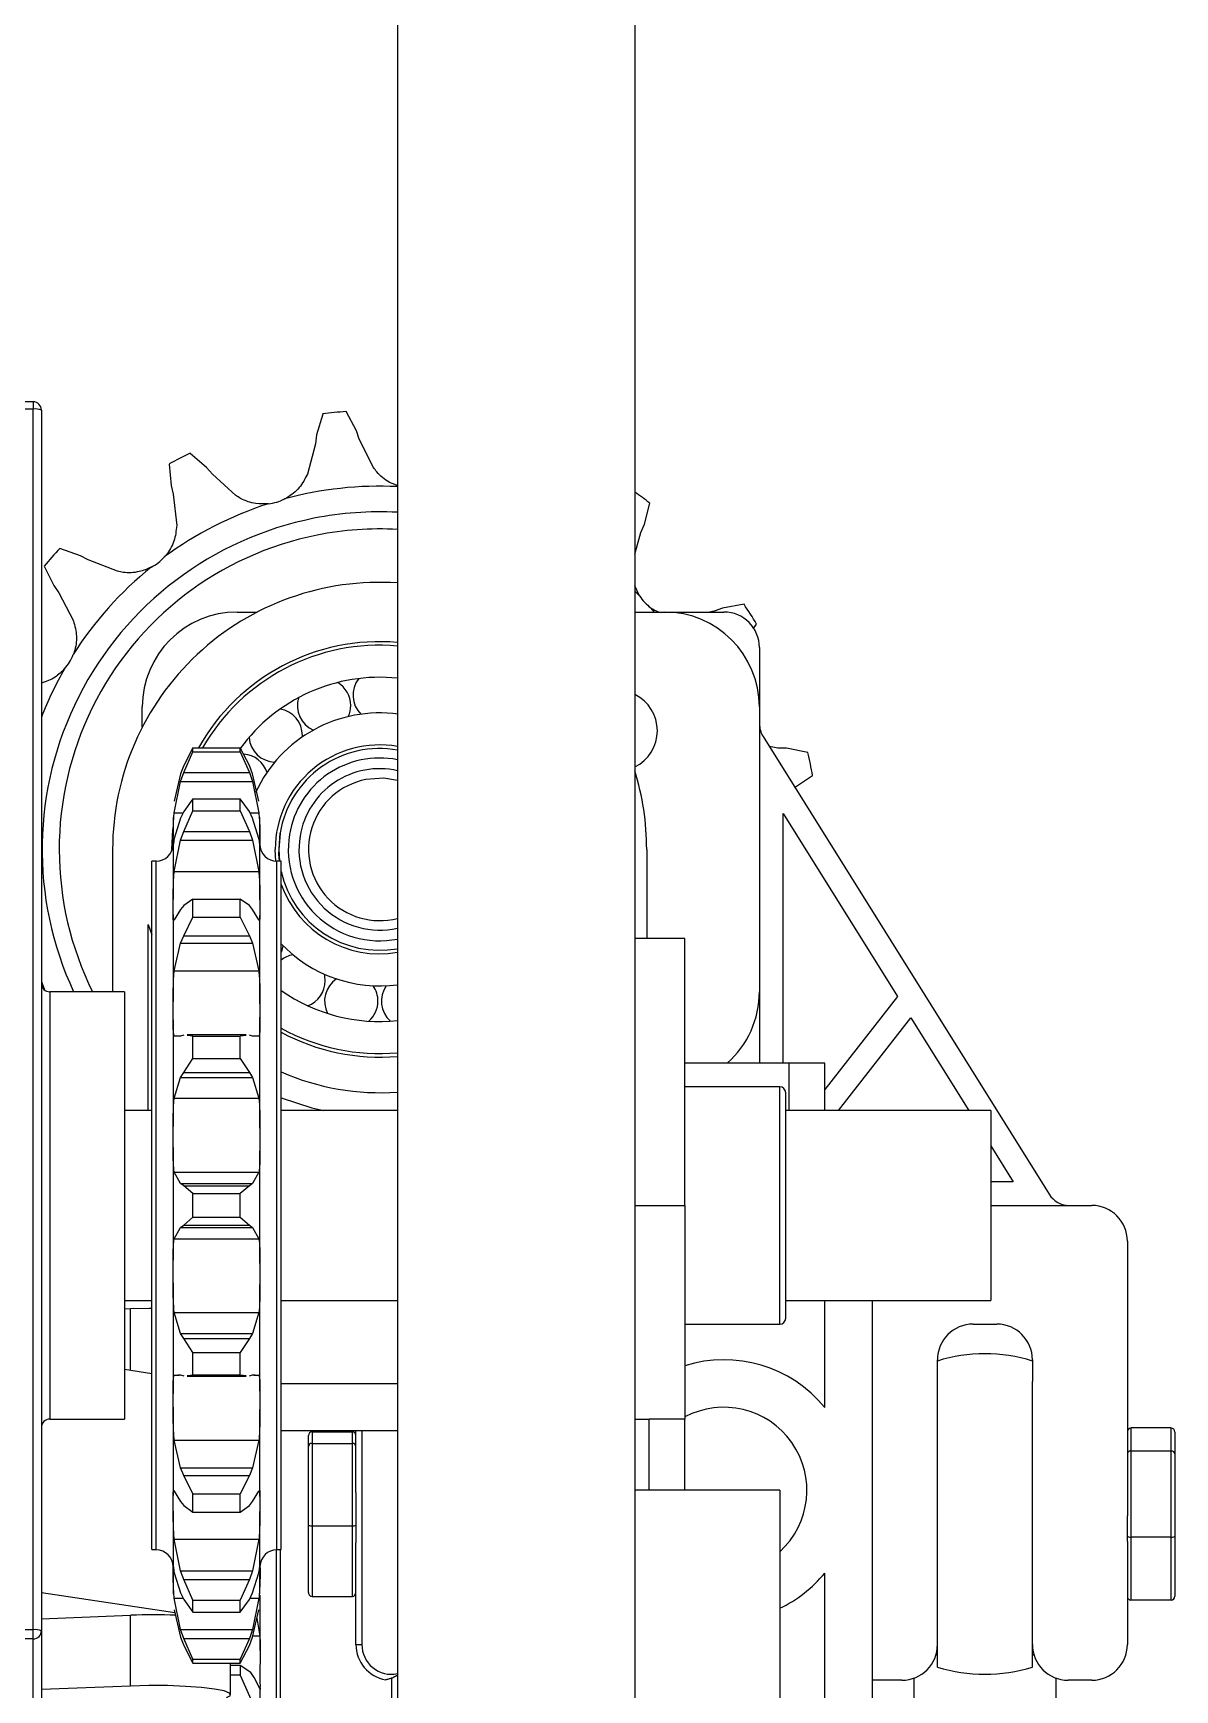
# Model space of a CAD drawing. Header units: millimetres. Extents: x -2889 to 8174, y 2447 to 8478.
# Drawn here: x 1783.79 to 1793.41, y 3484.79 to 3498.75 of the extents above; entities that cross this region are included whole.
import ezdxf

# ---------------------------------------------------------------- set-up
doc = ezdxf.new("R2010")
doc.units = ezdxf.units.MM

msp = doc.modelspace()

# ---------------------------------------------------------------- linework, layer by layer
at = {"color": 7, "linetype": 'Continuous', "lineweight": 25}
for p, q in [((1788.856, 3542.173), (1788.856, 3468.173)), ((1786.856, 3527.163), (1786.856, 3468.173)), ((1783.786, 3495.645), (1776.926, 3495.645)), ((1783.786, 3495.583), (1776.926, 3495.583)), ((1783.786, 3485.299), (1783.786, 3495.583)), ((1783.856, 3495.575), (1783.856, 3485.29)), ((1786.226, 3495.541), (1786.174, 3495.366)), ((1786.51, 3495.401), (1786.423, 3495.562)), ((1786.174, 3495.366), (1786.165, 3495.291)), ((1786.534, 3495.33), (1786.51, 3495.401)), ((1785.248, 3495.091), (1785.109, 3495.21)), ((1786.165, 3495.291), (1786.098, 3495.035)), ((1786.653, 3495.092), (1786.534, 3495.33)), ((1784.933, 3495.12), (1784.948, 3494.938)), ((1785.297, 3495.034), (1785.248, 3495.091)), ((1784.948, 3494.938), (1784.966, 3494.865)), ((1785.493, 3494.856), (1785.297, 3495.034)), ((1784.966, 3494.865), (1784.996, 3494.601)), ((1788.938, 3494.612), (1788.982, 3494.79)), ((1788.856, 3494.361), (1788.908, 3494.544)), ((1788.908, 3494.544), (1788.938, 3494.612)), ((1784.184, 3494.347), (1784.011, 3494.408)), ((1783.88, 3494.26), (1783.96, 3494.096)), ((1784.25, 3494.312), (1784.184, 3494.347)), ((1784.497, 3494.216), (1784.25, 3494.312)), ((1783.96, 3494.096), (1784.003, 3494.034)), ((1788.896, 3494.01), (1788.856, 3494.094)), ((1784.003, 3494.034), (1784.126, 3493.799)), ((1785.506, 3493.873), (1785.675, 3493.873)), ((1788.856, 3493.873), (1789.106, 3493.873)), ((1789.106, 3493.873), (1789.606, 3493.873)), ((1789.525, 3493.881), (1789.484, 3493.873)), ((1789.596, 3493.906), (1789.525, 3493.881)), ((1789.776, 3493.938), (1789.596, 3493.906)), ((1789.854, 3493.731), (1789.882, 3493.771)), ((1789.906, 3493.573), (1789.906, 3493.073)), ((1784.706, 3492.903), (1784.706, 3493.073)), ((1789.906, 3493.073), (1789.906, 3490.673)), ((1786.055, 3492.821), (1786.055, 3492.833)), ((1789.937, 3492.824), (1792.348, 3488.967)), ((1785.132, 3492.729), (1785.055, 3492.58)), ((1785.055, 3492.522), (1785.132, 3492.695)), ((1785.132, 3492.695), (1785.132, 3492.729)), ((1785.132, 3492.729), (1785.532, 3492.729)), ((1785.132, 3492.695), (1785.532, 3492.695)), ((1785.532, 3492.695), (1785.532, 3492.729)), ((1785.609, 3492.58), (1785.532, 3492.729)), ((1785.532, 3492.695), (1785.609, 3492.522)), ((1790.061, 3492.727), (1789.99, 3492.739)), ((1790.135, 3492.725), (1790.061, 3492.727)), ((1790.315, 3492.689), (1790.135, 3492.725)), ((1785.055, 3492.58), (1785.029, 3492.51)), ((1785.635, 3492.51), (1785.609, 3492.58)), ((1785.029, 3492.51), (1784.975, 3492.28)), ((1784.975, 3492.182), (1785.029, 3492.446)), ((1785.029, 3492.446), (1785.055, 3492.522)), ((1785.029, 3492.446), (1785.635, 3492.446)), ((1785.055, 3492.522), (1785.609, 3492.522)), ((1785.609, 3492.522), (1785.635, 3492.446)), ((1785.688, 3492.28), (1785.635, 3492.51)), ((1785.635, 3492.446), (1785.688, 3492.182)), ((1790.201, 3492.394), (1790.354, 3492.495)), ((1785.132, 3492.299), (1785.055, 3492.191)), ((1785.132, 3492.199), (1785.132, 3492.299)), ((1785.132, 3492.299), (1785.532, 3492.299)), ((1785.532, 3492.199), (1785.532, 3492.299)), ((1785.609, 3492.191), (1785.532, 3492.299)), ((1784.967, 3492.145), (1784.967, 3491.981)), ((1785.029, 3492.135), (1784.975, 3491.966)), ((1785.055, 3492.191), (1785.029, 3492.135)), ((1785.055, 3492.024), (1785.132, 3492.199)), ((1785.132, 3492.199), (1785.532, 3492.199)), ((1785.532, 3492.199), (1785.609, 3492.024)), ((1785.635, 3492.135), (1785.609, 3492.191)), ((1785.688, 3491.966), (1785.635, 3492.135)), ((1785.697, 3491.977), (1785.697, 3492.145)), ((1790.106, 3492.175), (1791.069, 3490.634)), ((1790.106, 3490.073), (1790.106, 3492.175)), ((1784.956, 3491.873), (1784.964, 3492.041)), ((1785.029, 3491.951), (1785.055, 3492.024)), ((1785.055, 3492.024), (1785.609, 3492.024)), ((1785.609, 3492.024), (1785.635, 3491.951)), ((1785.868, 3492.011), (1785.856, 3491.873)), ((1784.456, 3491.873), (1784.456, 3490.673)), ((1784.967, 3491.912), (1784.967, 3491.96)), ((1784.967, 3491.921), (1784.967, 3491.452)), ((1784.967, 3491.908), (1784.967, 3491.912)), ((1784.975, 3491.686), (1785.029, 3491.951)), ((1785.029, 3491.951), (1785.635, 3491.951)), ((1785.635, 3491.951), (1785.688, 3491.686)), ((1785.697, 3491.96), (1785.697, 3491.912)), ((1785.697, 3491.913), (1785.697, 3491.919)), ((1785.697, 3491.447), (1785.697, 3491.911)), ((1785.856, 3491.873), (1785.862, 3491.773)), ((1788.956, 3491.873), (1788.956, 3491.123)), ((1784.822, 3491.773), (1784.786, 3491.773)), ((1784.786, 3488.873), (1784.786, 3491.773)), ((1785.877, 3491.773), (1785.841, 3491.773)), ((1785.877, 3488.873), (1785.877, 3491.773)), ((1784.975, 3491.686), (1785.688, 3491.686)), ((1785.132, 3491.455), (1785.055, 3491.401)), ((1785.132, 3491.302), (1785.132, 3491.455)), ((1785.132, 3491.455), (1785.532, 3491.455)), ((1785.532, 3491.302), (1785.532, 3491.455)), ((1785.609, 3491.401), (1785.532, 3491.455)), ((1784.967, 3491.325), (1784.967, 3491.415)), ((1784.967, 3491.325), (1784.967, 3490.59)), ((1785.029, 3491.367), (1784.975, 3491.279)), ((1785.055, 3491.401), (1785.029, 3491.367)), ((1785.055, 3491.146), (1785.132, 3491.302)), ((1785.132, 3491.302), (1785.532, 3491.302)), ((1785.532, 3491.302), (1785.609, 3491.146)), ((1785.635, 3491.367), (1785.609, 3491.401)), ((1785.688, 3491.279), (1785.635, 3491.367)), ((1785.697, 3491.415), (1785.697, 3491.325)), ((1785.697, 3491.325), (1785.697, 3491.285)), ((1785.697, 3490.572), (1785.697, 3491.316)), ((1784.756, 3491.24), (1784.786, 3491.154)), ((1784.756, 3489.673), (1784.756, 3491.24)), ((1784.975, 3491.279), (1784.971, 3491.276)), ((1784.975, 3490.85), (1785.029, 3491.084)), ((1785.029, 3491.084), (1785.055, 3491.146)), ((1785.029, 3491.084), (1785.635, 3491.084)), ((1785.055, 3491.146), (1785.609, 3491.146)), ((1785.609, 3491.146), (1785.635, 3491.084)), ((1785.635, 3491.084), (1785.688, 3490.85)), ((1789.277, 3491.123), (1788.856, 3491.123)), ((1789.277, 3488.873), (1789.277, 3491.123)), ((1784.975, 3490.85), (1785.688, 3490.85)), ((1784.556, 3490.673), (1783.926, 3490.673)), ((1784.556, 3490.673), (1784.556, 3487.073)), ((1789.906, 3490.673), (1789.906, 3490.073)), ((1791.069, 3490.634), (1790.456, 3489.85)), ((1784.967, 3490.442), (1784.967, 3490.564)), ((1785.697, 3490.564), (1785.697, 3490.442)), ((1785.697, 3489.524), (1785.697, 3490.46)), ((1790.572, 3489.673), (1791.182, 3490.454)), ((1791.182, 3490.454), (1791.67, 3489.673)), ((1784.967, 3490.438), (1784.967, 3489.538)), ((1785.58, 3490.311), (1785.084, 3490.311)), ((1785.029, 3490.298), (1785.005, 3490.3)), ((1785.055, 3490.307), (1785.029, 3490.298)), ((1785.132, 3490.3), (1785.084, 3490.304)), ((1785.132, 3490.112), (1785.132, 3490.3)), ((1785.132, 3490.3), (1785.532, 3490.3)), ((1785.58, 3490.304), (1785.532, 3490.3)), ((1785.532, 3490.112), (1785.532, 3490.3)), ((1785.635, 3490.298), (1785.609, 3490.307)), ((1785.658, 3490.3), (1785.635, 3490.298)), ((1785.055, 3489.994), (1785.132, 3490.112)), ((1785.132, 3490.112), (1785.532, 3490.112)), ((1785.532, 3490.112), (1785.609, 3489.994)), ((1790.156, 3490.073), (1789.277, 3490.073)), ((1790.456, 3490.073), (1790.156, 3490.073)), ((1790.456, 3489.673), (1790.456, 3490.073)), ((1784.975, 3489.776), (1785.029, 3489.951)), ((1785.029, 3489.951), (1785.055, 3489.994)), ((1785.029, 3489.951), (1785.635, 3489.951)), ((1785.055, 3489.994), (1785.609, 3489.994)), ((1785.609, 3489.994), (1785.635, 3489.951)), ((1785.635, 3489.951), (1785.688, 3489.776)), ((1784.975, 3489.776), (1785.688, 3489.776)), ((1790.077, 3489.873), (1789.277, 3489.873)), ((1790.127, 3487.923), (1790.127, 3489.823)), ((1784.786, 3489.673), (1784.556, 3489.673)), ((1786.856, 3489.673), (1785.877, 3489.673)), ((1791.856, 3489.673), (1790.127, 3489.673)), ((1791.856, 3489.673), (1791.856, 3488.073)), ((1784.967, 3489.369), (1784.967, 3489.508)), ((1785.697, 3489.508), (1785.697, 3489.369)), ((1784.967, 3489.36), (1784.967, 3488.412)), ((1785.697, 3488.385), (1785.697, 3489.333)), ((1791.856, 3489.375), (1792.045, 3489.073)), ((1785.029, 3489.057), (1784.975, 3489.153)), ((1784.975, 3489.153), (1785.688, 3489.153)), ((1785.055, 3489.039), (1785.029, 3489.057)), ((1785.029, 3489.057), (1785.635, 3489.057)), ((1785.635, 3489.057), (1785.609, 3489.039)), ((1785.688, 3489.153), (1785.635, 3489.057)), ((1792.045, 3489.073), (1791.856, 3489.073)), ((1785.132, 3488.973), (1785.055, 3489.039)), ((1785.055, 3489.039), (1785.609, 3489.039)), ((1785.132, 3488.773), (1785.132, 3488.973)), ((1785.132, 3488.973), (1785.532, 3488.973)), ((1785.609, 3489.039), (1785.532, 3488.973)), ((1785.532, 3488.773), (1785.532, 3488.973)), ((1784.786, 3485.973), (1784.786, 3488.873)), ((1785.877, 3485.973), (1785.877, 3488.873)), ((1789.277, 3488.873), (1789.277, 3487.073)), ((1791.856, 3488.873), (1792.706, 3488.873)), ((1784.975, 3488.592), (1785.029, 3488.688)), ((1785.029, 3488.688), (1785.055, 3488.706)), ((1785.029, 3488.688), (1785.635, 3488.688)), ((1785.055, 3488.706), (1785.132, 3488.773)), ((1785.055, 3488.706), (1785.609, 3488.706)), ((1785.132, 3488.773), (1785.532, 3488.773)), ((1785.532, 3488.773), (1785.609, 3488.706)), ((1785.609, 3488.706), (1785.635, 3488.688)), ((1785.635, 3488.688), (1785.688, 3488.592)), ((1784.975, 3488.592), (1785.688, 3488.592)), ((1793.006, 3488.573), (1793.006, 3486.259)), ((1784.967, 3488.237), (1784.967, 3488.376)), ((1785.697, 3488.376), (1785.697, 3488.237)), ((1784.967, 3488.221), (1784.967, 3487.286)), ((1785.697, 3487.307), (1785.697, 3488.207)), ((1784.556, 3488.073), (1784.786, 3488.073)), ((1784.608, 3488.001), (1784.556, 3487.999)), ((1785.029, 3487.794), (1784.975, 3487.97)), ((1784.975, 3487.97), (1785.688, 3487.97)), ((1785.688, 3487.97), (1785.635, 3487.794)), ((1785.877, 3488.073), (1786.856, 3488.073)), ((1790.127, 3488.073), (1791.856, 3488.073)), ((1790.456, 3487.171), (1790.456, 3488.073)), ((1790.856, 3488.073), (1790.856, 3468.473)), ((1789.277, 3487.873), (1790.077, 3487.873)), ((1791.706, 3487.873), (1791.906, 3487.873)), ((1785.055, 3487.752), (1785.029, 3487.794)), ((1785.029, 3487.794), (1785.635, 3487.794)), ((1785.132, 3487.633), (1785.055, 3487.752)), ((1785.055, 3487.752), (1785.609, 3487.752)), ((1785.609, 3487.752), (1785.532, 3487.633)), ((1785.635, 3487.794), (1785.609, 3487.752)), ((1785.132, 3487.633), (1785.532, 3487.633)), ((1785.132, 3487.445), (1785.132, 3487.633)), ((1785.532, 3487.445), (1785.532, 3487.633)), ((1791.406, 3487.389), (1791.406, 3487.573)), ((1792.206, 3487.573), (1792.206, 3487.389)), ((1784.556, 3487.493), (1784.786, 3487.458)), ((1785.005, 3487.445), (1785.029, 3487.447)), ((1785.029, 3487.447), (1785.055, 3487.438)), ((1785.084, 3487.441), (1785.132, 3487.445)), ((1785.084, 3487.435), (1785.58, 3487.435)), ((1785.132, 3487.445), (1785.532, 3487.445)), ((1785.532, 3487.445), (1785.58, 3487.441)), ((1785.609, 3487.438), (1785.635, 3487.447)), ((1785.635, 3487.447), (1785.658, 3487.445)), ((1791.406, 3484.983), (1791.406, 3487.389)), ((1792.206, 3484.983), (1792.206, 3487.389)), ((1784.967, 3487.182), (1784.967, 3487.304)), ((1785.697, 3487.304), (1785.697, 3487.182)), ((1785.877, 3487.373), (1786.856, 3487.373)), ((1784.967, 3487.173), (1784.967, 3486.43)), ((1785.697, 3486.42), (1785.697, 3487.155)), ((1783.926, 3487.073), (1784.556, 3487.073)), ((1786.856, 3486.973), (1785.877, 3486.973)), ((1786.136, 3486.966), (1786.136, 3486.868)), ((1786.136, 3486.966), (1786.476, 3486.966)), ((1786.476, 3486.868), (1786.476, 3486.966)), ((1786.506, 3486.455), (1786.506, 3486.973)), ((1788.856, 3487.073), (1788.977, 3487.073)), ((1788.977, 3486.473), (1788.977, 3487.073)), ((1789.277, 3487.073), (1788.977, 3487.073)), ((1789.277, 3486.473), (1789.277, 3487.073)), ((1793.036, 3486.998), (1793.036, 3486.803)), ((1793.376, 3486.998), (1793.036, 3486.998)), ((1793.376, 3486.803), (1793.376, 3486.998)), ((1793.406, 3486.964), (1793.406, 3486.779)), ((1784.975, 3486.895), (1785.688, 3486.895)), ((1785.029, 3486.661), (1784.975, 3486.895)), ((1785.688, 3486.895), (1785.635, 3486.661)), ((1786.106, 3486.841), (1786.106, 3486.934)), ((1786.106, 3486.179), (1786.106, 3486.841)), ((1786.136, 3486.868), (1786.136, 3486.175)), ((1786.136, 3486.868), (1786.476, 3486.868)), ((1786.476, 3486.175), (1786.476, 3486.868)), ((1793.036, 3486.803), (1793.036, 3486.078)), ((1793.376, 3486.803), (1793.036, 3486.803)), ((1793.376, 3486.078), (1793.376, 3486.803)), ((1793.406, 3486.779), (1793.406, 3486.087)), ((1785.055, 3486.599), (1785.029, 3486.661)), ((1785.029, 3486.661), (1785.635, 3486.661)), ((1785.132, 3486.443), (1785.055, 3486.599)), ((1785.055, 3486.599), (1785.609, 3486.599)), ((1785.609, 3486.599), (1785.532, 3486.443)), ((1785.635, 3486.661), (1785.609, 3486.599)), ((1784.967, 3486.421), (1784.967, 3486.461)), ((1784.967, 3486.33), (1784.967, 3486.421)), ((1784.975, 3486.466), (1785.029, 3486.378)), ((1785.132, 3486.443), (1785.532, 3486.443)), ((1785.132, 3486.29), (1785.132, 3486.443)), ((1785.532, 3486.29), (1785.532, 3486.443)), ((1785.635, 3486.378), (1785.688, 3486.466)), ((1785.688, 3486.466), (1785.693, 3486.469)), ((1785.697, 3486.421), (1785.697, 3486.33)), ((1786.506, 3486.455), (1786.506, 3486.179)), ((1790.077, 3486.473), (1788.856, 3486.473)), ((1790.077, 3486.473), (1790.077, 3468.473)), ((1784.967, 3486.298), (1784.967, 3485.834)), ((1785.029, 3486.378), (1785.055, 3486.344)), ((1785.055, 3486.344), (1785.132, 3486.29)), ((1785.132, 3486.29), (1785.532, 3486.29)), ((1785.532, 3486.29), (1785.609, 3486.344)), ((1785.609, 3486.344), (1785.635, 3486.378)), ((1785.697, 3485.824), (1785.697, 3486.293)), ((1786.106, 3485.611), (1786.106, 3486.179)), ((1786.136, 3486.175), (1786.476, 3486.175)), ((1786.136, 3486.175), (1786.136, 3485.579)), ((1786.476, 3485.579), (1786.476, 3486.175)), ((1786.506, 3486.179), (1786.506, 3486.03)), ((1793.006, 3486.087), (1793.006, 3486.259)), ((1784.975, 3486.06), (1785.688, 3486.06)), ((1785.029, 3485.794), (1784.975, 3486.06)), ((1785.688, 3486.06), (1785.635, 3485.794)), ((1786.506, 3485.173), (1786.506, 3486.03)), ((1793.006, 3486.041), (1793.006, 3486.087)), ((1793.006, 3486.041), (1793.006, 3485.173)), ((1793.036, 3486.078), (1793.036, 3485.548)), ((1793.376, 3486.078), (1793.036, 3486.078)), ((1793.376, 3485.548), (1793.376, 3486.078)), ((1793.406, 3486.087), (1793.406, 3485.581)), ((1784.786, 3485.973), (1784.822, 3485.973)), ((1785.699, 3485.835), (1785.699, 3485.855)), ((1785.841, 3485.973), (1785.877, 3485.973)), ((1785.867, 3485.973), (1785.867, 3473.323)), ((1784.967, 3485.834), (1784.967, 3485.826)), ((1784.967, 3485.785), (1784.967, 3485.833)), ((1784.967, 3485.769), (1784.967, 3485.601)), ((1784.975, 3485.779), (1785.029, 3485.61)), ((1785.055, 3485.721), (1785.029, 3485.794)), ((1785.029, 3485.794), (1785.635, 3485.794)), ((1785.132, 3485.546), (1785.055, 3485.721)), ((1785.055, 3485.721), (1785.609, 3485.721)), ((1785.609, 3485.721), (1785.532, 3485.546)), ((1785.635, 3485.794), (1785.609, 3485.721)), ((1785.635, 3485.61), (1785.688, 3485.779)), ((1785.697, 3485.837), (1785.697, 3485.833)), ((1785.697, 3485.833), (1785.697, 3485.785)), ((1785.697, 3485.6), (1785.697, 3485.764)), ((1790.456, 3468.873), (1790.456, 3485.774)), ((1783.856, 3485.613), (1784.98, 3485.444)), ((1785.029, 3485.299), (1784.975, 3485.563)), ((1785.029, 3485.61), (1785.055, 3485.554)), ((1785.609, 3485.554), (1785.635, 3485.61)), ((1785.688, 3485.563), (1785.635, 3485.299)), ((1785.699, 3485.124), (1785.699, 3485.59)), ((1786.136, 3485.579), (1786.476, 3485.579)), ((1784.975, 3485.466), (1785.029, 3485.235)), ((1785.055, 3485.554), (1785.132, 3485.446)), ((1785.132, 3485.446), (1785.132, 3485.546)), ((1785.132, 3485.546), (1785.532, 3485.546)), ((1785.132, 3485.446), (1785.532, 3485.446)), ((1785.532, 3485.446), (1785.609, 3485.554)), ((1785.532, 3485.446), (1785.532, 3485.546)), ((1785.635, 3485.235), (1785.688, 3485.466)), ((1793.376, 3485.548), (1793.036, 3485.548)), ((1776.926, 3485.299), (1783.786, 3485.299)), ((1783.786, 3485.221), (1783.786, 3485.299)), ((1783.856, 3485.389), (1784.608, 3485.42)), ((1783.856, 3485.29), (1783.856, 3482.171)), ((1784.608, 3484.824), (1784.608, 3485.42)), ((1785.055, 3485.223), (1785.029, 3485.299)), ((1785.029, 3485.299), (1785.635, 3485.299)), ((1785.635, 3485.299), (1785.609, 3485.223)), ((1785.672, 3485.395), (1785.697, 3485.244)), ((1783.786, 3485.221), (1776.926, 3485.221)), ((1783.786, 3482.101), (1783.786, 3485.221)), ((1785.029, 3485.235), (1785.055, 3485.165)), ((1785.132, 3485.05), (1785.055, 3485.223)), ((1785.055, 3485.223), (1785.609, 3485.223)), ((1785.055, 3485.165), (1785.132, 3485.016)), ((1785.609, 3485.223), (1785.532, 3485.05)), ((1785.532, 3485.016), (1785.609, 3485.165)), ((1785.609, 3485.165), (1785.635, 3485.235)), ((1786.506, 3485.173), (1786.556, 3485.173)), ((1785.132, 3485.016), (1785.132, 3485.05)), ((1785.132, 3485.05), (1785.532, 3485.05)), ((1785.132, 3485.016), (1785.532, 3485.016)), ((1785.45, 3484.751), (1785.45, 3485.016)), ((1785.532, 3485.016), (1785.532, 3485.05)), ((1791.406, 3485.082), (1791.395, 3485.091)), ((1792.218, 3485.091), (1792.206, 3485.082)), ((1785.532, 3484.996), (1785.45, 3484.996)), ((1785.532, 3484.915), (1785.45, 3484.915)), ((1785.532, 3484.996), (1785.532, 3484.915)), ((1785.621, 3484.938), (1785.532, 3484.996)), ((1785.532, 3484.915), (1785.621, 3484.714)), ((1785.65, 3484.897), (1785.621, 3484.938)), ((1785.697, 3484.802), (1785.65, 3484.897)), ((1785.697, 3484.959), (1785.697, 3484.86)), ((1786.806, 3484.89), (1786.806, 3481.123)), ((1791.106, 3484.873), (1790.856, 3484.873)), ((1791.206, 3484.89), (1791.206, 3484.173)), ((1792.406, 3484.173), (1792.406, 3484.89)), ((1792.706, 3484.873), (1792.506, 3484.873)), ((1784.608, 3484.824), (1783.856, 3484.794)), ((1785.697, 3484.86), (1785.698, 3484.819)), ((1785.699, 3484.247), (1785.699, 3484.82))]:
    msp.add_line(p, q, dxfattribs=at)
at = {"color": 8, "linetype": 'Continuous', "lineweight": 25}
for p, q in [((1783.786, 3495.645), (1783.786, 3495.583)), ((1788.896, 3494.01), (1788.856, 3494.05)), ((1789.022, 3493.873), (1788.992, 3493.907)), ((1784.975, 3492.182), (1785.051, 3492.182)), ((1785.613, 3492.182), (1785.688, 3492.182)), ((1785.832, 3491.773), (1785.826, 3491.873)), ((1784.822, 3488.873), (1784.822, 3491.773)), ((1785.841, 3488.873), (1785.841, 3491.773)), ((1783.926, 3490.673), (1783.926, 3487.086)), ((1784.975, 3490.302), (1785.017, 3490.302)), ((1785.647, 3490.302), (1785.688, 3490.302)), ((1790.156, 3489.673), (1790.156, 3490.073)), ((1790.077, 3487.873), (1790.077, 3489.873)), ((1784.822, 3485.973), (1784.822, 3488.873)), ((1785.841, 3485.973), (1785.841, 3488.873)), ((1788.856, 3488.873), (1789.277, 3488.873)), ((1784.608, 3487.485), (1784.608, 3488.001)), ((1784.975, 3487.443), (1785.017, 3487.443)), ((1785.647, 3487.443), (1785.688, 3487.443)), ((1783.926, 3487.086), (1783.926, 3487.073)), ((1786.556, 3486.973), (1786.556, 3485.173)), ((1785.833, 3485.972), (1785.833, 3473.323)), ((1784.975, 3485.563), (1785.051, 3485.563)), ((1785.613, 3485.563), (1785.688, 3485.563)), ((1785.697, 3485.244), (1785.637, 3485.244))]:
    msp.add_line(p, q, dxfattribs=at)
at = {"color": 7, "linetype": 'Continuous', "lineweight": 25, "flags": 128}
for points in [[(1786.856, 3492.454), (1786.74, 3492.472), (1786.59, 3492.461)], [(1785.862, 3491.773), (1785.857, 3491.834), (1785.868, 3492.011)], [(1785.877, 3491.004), (1785.884, 3491.023), (1785.892, 3491.061)], [(1785.877, 3489.781), (1786.135, 3489.696), (1786.235, 3489.673)], [(1784.786, 3488.004), (1784.762, 3488.004), (1784.608, 3488.001)], [(1785.416, 3484.726), (1785.448, 3484.745), (1785.441, 3484.764), (1785.396, 3484.782), (1785.315, 3484.798), (1785.204, 3484.811), (1785.07, 3484.821), (1784.919, 3484.827), (1784.762, 3484.828), (1784.608, 3484.824)]]:
    msp.add_lwpolyline(points, dxfattribs=at)
at = {"color": 8, "linetype": 'Continuous', "lineweight": 25, "flags": 128}
msp.add_lwpolyline([(1783.856, 3490.759), (1783.865, 3490.736), (1783.886, 3490.685)], dxfattribs=at)
at = {"color": 7, "linetype": 'Continuous', "lineweight": 25}
for centre, radius, start, end in [((1783.786, 3495.575), 0.07, 0, 90), ((1783.804, 3495.432), 0.152, 69.7426, 96.4989), ((1786.706, 3491.873), 3.7, 94.393, 97.4595), ((1786.706, 3491.873), 3.7, 115.5695, 118.636), ((1786.706, 3491.873), 3.06, 107.8303, 126.3751), ((1785.724, 3495.186), 0.403, 276.4729, 296.5561), ((1786.706, 3491.873), 3.7, 52.04, 54.4734), ((1786.706, 3491.873), 2.7, 101.2204, 206.3878), ((1786.706, 3491.873), 2.7, 86.8153, 101.2204), ((1786.706, 3491.873), 3.7, 136.7459, 139.8125), ((1786.706, 3491.873), 3.06, 129.0068, 147.5516), ((1784.593, 3494.607), 0.403, 297.6493, 317.7326), ((1786.706, 3491.873), 2.25, 86.1774, 180), ((1789.234, 3494.229), 0.403, 212.9435, 233.0267), ((1785.506, 3493.073), 0.8, 90, 180), ((1789.106, 3493.073), 0.8, 0, 90), ((1789.606, 3493.573), 0.3, 0, 90), ((1786.706, 3491.873), 3.7, 30.8636, 33.9301), ((1786.706, 3491.873), 1.75, 85.0829, 150.6839), ((1783.748, 3493.659), 0.403, 318.8258, 338.9091), ((1786.706, 3491.873), 1.45, 84.0622, 144.0937), ((1786.237, 3493.085), 0.225, 359.9998, 59.3895), ((1786.706, 3493.173), 0.225, 141.7866, 225.622), ((1786.237, 3493.085), 0.225, 162.9631, 246.7985), ((1788.706, 3492.873), 0.34, 296.179, 63.821), ((1786.706, 3491.873), 1.15, 82.135, 155.3139), ((1785.83, 3492.833), 0.225, 359.9998, 80.566), ((1786.237, 3493.085), 0.225, 335.5541, 359.9998), ((1790.106, 3492.93), 0.2, 180, 212.0054), ((1785.83, 3492.833), 0.225, 184.1396, 267.975), ((1786.706, 3491.873), 0.85, 79.8358, 170.6059), ((1786.706, 3491.873), 3.7, 9.6871, 12.7536), ((1785.543, 3492.452), 0.225, 17.9071, 85.1743), ((1786.706, 3491.873), 0.6, 101.2204, 284.4775), ((1786.706, 3491.873), 2.25, 0, 17.1462), ((1784.822, 3491.917), 0.144, 270, 358.2749), ((1785.841, 3491.917), 0.144, 180, 270), ((1786.706, 3491.873), 0.85, 192.7465, 280.1642), ((1786.706, 3491.873), 0.85, 192.7465, 280.1642), ((1786.706, 3491.873), 1.15, 223.8699, 277.4947), ((1786.022, 3490.767), 0.225, 102.6129, 130.02), ((1783.926, 3490.743), 0.07, 180, 270), ((1786.022, 3490.767), 0.225, 290.0219, 359.9998), ((1786.022, 3490.767), 0.225, 359.9998, 13.8573), ((1786.467, 3490.595), 0.225, 123.7894, 207.6248), ((1786.706, 3491.873), 1.45, 235.1269, 275.9378), ((1786.467, 3490.595), 0.225, 311.1984, 359.9998), ((1786.467, 3490.595), 0.225, 359.9998, 35.0338), ((1786.945, 3490.595), 0.225, 144.9659, 228.8013), ((1789.106, 3490.673), 0.8, 311.4096, 0), ((1786.706, 3491.873), 1.75, 241.7224, 274.9171), ((1786.706, 3491.873), 2.05, 246.1455, 274.1961), ((1790.077, 3489.823), 0.05, 0, 90), ((1792.517, 3489.073), 0.2, 212.0054, 270), ((1792.706, 3488.573), 0.3, 0, 90), ((1790.077, 3487.923), 0.05, 270, 0), ((1791.706, 3487.573), 0.3, 90, 180), ((1791.906, 3487.573), 0.3, 0, 90), ((1789.606, 3486.473), 1.1, 39.4006, 107.4059), ((1791.806, 3486.273), 1.35, 72.7647, 107.2353), ((1789.606, 3486.473), 0.7, 312.2822, 118.0392), ((1783.926, 3487.003), 0.07, 90, 180), ((1784.822, 3485.828), 0.144, 0, 90), ((1785.841, 3485.828), 0.144, 90, 178.2749), ((1789.606, 3486.473), 1.1, 295.3492, 320.5994), ((1784.81, 3480.26), 5.164, 88.0024, 92.2406), ((1783.804, 3485.147), 0.152, 69.7426, 96.4989), ((1783.787, 3485.291), 0.0697, 269.7907, 359.7892), ((1786.806, 3485.173), 0.3, 180, 260.4059), ((1791.106, 3485.173), 0.3, 270, 0), ((1792.506, 3485.173), 0.3, 180, 270), ((1792.706, 3485.173), 0.3, 270, 0), ((1791.806, 3486.273), 1.35, 252.7647, 270), ((1791.806, 3486.273), 1.35, 270, 287.2353)]:
    msp.add_arc(centre, radius, start, end, dxfattribs=at)
at = {"color": 8, "linetype": 'Continuous', "lineweight": 25}
for centre, radius, start, end in [((1786.706, 3491.873), 3.06, 87.1901, 105.1986), ((1786.706, 3491.873), 2.844, 101.2204, 204.958), ((1786.706, 3491.873), 2.844, 86.9766, 101.2204), ((1786.706, 3491.873), 1.72, 84.9969, 150.1212), ((1786.706, 3491.873), 3.06, 150.1833, 158.6598), ((1786.706, 3491.873), 0.88, 80.1858, 179.9998), ((1786.706, 3491.873), 0.77, 78.7667, 170.6059), ((1786.706, 3491.873), 0.68, 77.2564, 170.6059), ((1786.706, 3491.873), 0.77, 170.6059, 281.2333), ((1786.706, 3491.873), 0.68, 170.6059, 282.7436), ((1786.706, 3491.873), 0.88, 199.5919, 279.8142), ((1786.706, 3491.873), 1.72, 241.1834, 275.0031), ((1786.806, 3485.173), 0.25, 180, 281.537)]:
    msp.add_arc(centre, radius, start, end, dxfattribs=at)
at = {"color": 7, "linetype": 'Continuous', "lineweight": 25}
for centre, major_axis, ratio, start_param, end_param in [((1786.136, 3486.934), (0, 0.032), 0.937338, 0, 1.570796), ((1786.476, 3486.934), (0, 0.032), 0.937338, 4.712389, 6.283185), ((1793.036, 3486.964), (0, 0.0335), 0.896506, 0, 1.570796), ((1793.376, 3486.964), (0, 0.0335), 0.896506, 4.712389, 6.283185), ((1786.136, 3486.841), (0.03, 0), 0.916012, 1.570796, 3.141593), ((1786.476, 3486.841), (0.03, 0), 0.916012, 0, 1.570796), ((1793.036, 3486.779), (0.03, 0), 0.816259, 1.570796, 3.141593), ((1793.376, 3486.779), (0.03, 0), 0.816259, 0, 1.570796), ((1786.136, 3486.179), (0.03, 0), 0.150839, 3.141593, 4.712389), ((1786.476, 3486.179), (0.03, 0), 0.150839, 4.712389, 6.283185), ((1793.036, 3486.087), (0.03, 0), 0.299183, 3.141593, 4.712389), ((1793.376, 3486.087), (0.03, 0), 0.299183, 4.712389, 6.283185), ((1786.136, 3485.611), (0, 0.032), 0.937338, 1.570796, 3.141593), ((1786.476, 3485.611), (0, 0.032), 0.937338, 3.141593, 4.712389), ((1793.036, 3485.581), (0, 0.0335), 0.896506, 1.570796, 3.141593), ((1793.376, 3485.581), (0, 0.0335), 0.896506, 3.141593, 4.712389)]:
    msp.add_ellipse(centre, major_axis=major_axis, ratio=ratio, start_param=start_param, end_param=end_param, dxfattribs=at)
for points, knots in [([(1786.856, 3494.939), (1786.833, 3494.947), (1786.766, 3494.971), (1786.698, 3495.03), (1786.662, 3495.079), (1786.653, 3495.092)], [0, 0, 0, 0, 0.290284, 0.811091, 1, 1, 1, 1]), ([(1786.098, 3495.035), (1786.077, 3494.995), (1786.036, 3494.916), (1785.957, 3494.853), (1785.911, 3494.829), (1785.904, 3494.825)], [0, 0, 0, 0, 0.459431, 0.918666, 1, 1, 1, 1]), ([(1785.769, 3494.785), (1785.734, 3494.784), (1785.653, 3494.781), (1785.558, 3494.814), (1785.507, 3494.847), (1785.493, 3494.856)], [0, 0, 0, 0, 0.365746, 0.831179, 1, 1, 1, 1]), ([(1784.996, 3494.601), (1784.991, 3494.557), (1784.981, 3494.468), (1784.931, 3494.382), (1784.897, 3494.342), (1784.892, 3494.336)], [0, 0, 0, 0, 0.4594427, 0.918678, 1, 1, 1, 1]), ([(1784.78, 3494.25), (1784.748, 3494.236), (1784.673, 3494.205), (1784.573, 3494.2), (1784.513, 3494.213), (1784.497, 3494.216)], [0, 0, 0, 0, 0.365758, 0.831191, 1, 1, 1, 1]), ([(1784.126, 3493.799), (1784.138, 3493.756), (1784.16, 3493.67), (1784.145, 3493.571), (1784.127, 3493.522), (1784.124, 3493.514)], [0, 0, 0, 0, 0.459443, 0.918679, 1, 1, 1, 1]), ([(1789.057, 3493.873), (1789.041, 3493.879), (1789.018, 3493.887), (1788.998, 3493.902), (1788.992, 3493.907)], [0, 0, 0, 0, 0.681199, 1, 1, 1, 1]), ([(1784.052, 3493.394), (1784.026, 3493.369), (1783.971, 3493.313), (1783.897, 3493.287), (1783.856, 3493.273)], [0, 0, 0, 0, 0.456951, 1, 1, 1, 1]), ([(1784.967, 3491.96), (1784.967, 3491.98), (1784.967, 3492.026), (1784.968, 3492.108), (1784.974, 3492.166), (1784.975, 3492.182)], [0, 0, 0, 0, 0.358703, 0.822325, 1, 1, 1, 1]), ([(1785.688, 3492.182), (1785.691, 3492.141), (1785.698, 3492.059), (1785.697, 3491.992), (1785.697, 3491.964), (1785.697, 3491.96)], [0, 0, 0, 0, 0.4576493, 0.9150963, 1, 1, 1, 1]), ([(1784.975, 3491.966), (1784.972, 3491.945), (1784.967, 3491.91), (1784.967, 3491.911), (1784.967, 3491.911)], [0, 0, 0, 0, 0.600878, 1, 1, 1, 1]), ([(1785.697, 3491.909), (1785.697, 3491.908), (1785.697, 3491.904), (1785.695, 3491.927), (1785.69, 3491.958), (1785.688, 3491.966)], [0, 0, 0, 0, 0.157686, 0.766641, 1, 1, 1, 1]), ([(1784.967, 3491.415), (1784.967, 3491.444), (1784.967, 3491.509), (1784.968, 3491.606), (1784.974, 3491.668), (1784.975, 3491.686)], [0, 0, 0, 0, 0.358714, 0.822336, 1, 1, 1, 1]), ([(1785.688, 3491.686), (1785.691, 3491.641), (1785.698, 3491.552), (1785.697, 3491.463), (1785.697, 3491.422), (1785.697, 3491.415)], [0, 0, 0, 0, 0.457653, 0.9151, 1, 1, 1, 1]), ([(1784.968, 3491.274), (1784.967, 3491.284), (1784.967, 3491.295), (1784.967, 3491.321), (1784.967, 3491.325)], [0, 0, 0, 0, 0.843456, 1, 1, 1, 1]), ([(1785.693, 3491.275), (1785.693, 3491.274), (1785.693, 3491.27), (1785.69, 3491.276), (1785.688, 3491.279)], [0, 0, 0, 0, 0.367349, 1, 1, 1, 1]), ([(1784.967, 3490.564), (1784.967, 3490.597), (1784.967, 3490.675), (1784.968, 3490.775), (1784.974, 3490.834), (1784.975, 3490.85)], [0, 0, 0, 0, 0.358715, 0.822337, 1, 1, 1, 1]), ([(1785.688, 3490.85), (1785.691, 3490.807), (1785.698, 3490.721), (1785.697, 3490.621), (1785.697, 3490.572), (1785.697, 3490.564)], [0, 0, 0, 0, 0.457648, 0.915095, 1, 1, 1, 1]), ([(1784.975, 3490.302), (1784.972, 3490.313), (1784.966, 3490.334), (1784.967, 3490.396), (1784.967, 3490.435), (1784.967, 3490.442)], [0, 0, 0, 0, 0.457652, 0.915099, 1, 1, 1, 1]), ([(1785.697, 3490.442), (1785.697, 3490.417), (1785.697, 3490.359), (1785.695, 3490.317), (1785.69, 3490.305), (1785.688, 3490.302)], [0, 0, 0, 0, 0.35871, 0.8223323, 1, 1, 1, 1]), ([(1784.967, 3489.508), (1784.967, 3489.543), (1784.967, 3489.623), (1784.968, 3489.714), (1784.974, 3489.762), (1784.975, 3489.776)], [0, 0, 0, 0, 0.3587057, 0.822328, 1, 1, 1, 1]), ([(1785.688, 3489.776), (1785.691, 3489.739), (1785.698, 3489.667), (1785.697, 3489.569), (1785.697, 3489.516), (1785.697, 3489.508)], [0, 0, 0, 0, 0.457629, 0.915076, 1, 1, 1, 1]), ([(1784.975, 3489.153), (1784.972, 3489.178), (1784.966, 3489.228), (1784.967, 3489.313), (1784.967, 3489.362), (1784.967, 3489.369)], [0, 0, 0, 0, 0.457644, 0.91509, 1, 1, 1, 1]), ([(1785.697, 3489.369), (1785.697, 3489.337), (1785.697, 3489.264), (1785.695, 3489.193), (1785.69, 3489.162), (1785.688, 3489.153)], [0, 0, 0, 0, 0.358691, 0.822313, 1, 1, 1, 1]), ([(1784.967, 3488.376), (1784.967, 3488.408), (1784.967, 3488.481), (1784.968, 3488.552), (1784.974, 3488.584), (1784.975, 3488.592)], [0, 0, 0, 0, 0.358691, 0.822313, 1, 1, 1, 1]), ([(1785.688, 3488.592), (1785.691, 3488.567), (1785.698, 3488.518), (1785.697, 3488.433), (1785.697, 3488.384), (1785.697, 3488.376)], [0, 0, 0, 0, 0.457644, 0.91509, 1, 1, 1, 1]), ([(1784.975, 3487.97), (1784.972, 3488.006), (1784.966, 3488.078), (1784.967, 3488.176), (1784.967, 3488.229), (1784.967, 3488.237)], [0, 0, 0, 0, 0.457629, 0.915076, 1, 1, 1, 1]), ([(1785.697, 3488.237), (1785.697, 3488.202), (1785.697, 3488.122), (1785.695, 3488.031), (1785.69, 3487.983), (1785.688, 3487.97)], [0, 0, 0, 0, 0.3587057, 0.822328, 1, 1, 1, 1]), ([(1784.967, 3487.304), (1784.967, 3487.329), (1784.967, 3487.386), (1784.968, 3487.428), (1784.974, 3487.44), (1784.975, 3487.443)], [0, 0, 0, 0, 0.35871, 0.822332, 1, 1, 1, 1]), ([(1785.688, 3487.443), (1785.691, 3487.432), (1785.698, 3487.411), (1785.697, 3487.349), (1785.697, 3487.31), (1785.697, 3487.304)], [0, 0, 0, 0, 0.4576523, 0.9150994, 1, 1, 1, 1]), ([(1784.975, 3486.895), (1784.972, 3486.938), (1784.966, 3487.024), (1784.967, 3487.124), (1784.967, 3487.174), (1784.967, 3487.182)], [0, 0, 0, 0, 0.457648, 0.915095, 1, 1, 1, 1]), ([(1785.697, 3487.182), (1785.697, 3487.148), (1785.697, 3487.07), (1785.695, 3486.97), (1785.69, 3486.912), (1785.688, 3486.895)], [0, 0, 0, 0, 0.3587147, 0.822337, 1, 1, 1, 1]), ([(1784.97, 3486.47), (1784.97, 3486.472), (1784.971, 3486.475), (1784.974, 3486.47), (1784.975, 3486.466)], [0, 0, 0, 0, 0.367349, 1, 1, 1, 1]), ([(1785.696, 3486.471), (1785.696, 3486.461), (1785.697, 3486.45), (1785.697, 3486.425), (1785.697, 3486.421)], [0, 0, 0, 0, 0.843456, 1, 1, 1, 1]), ([(1784.975, 3486.06), (1784.972, 3486.104), (1784.966, 3486.193), (1784.967, 3486.282), (1784.967, 3486.324), (1784.967, 3486.33)], [0, 0, 0, 0, 0.457653, 0.9151, 1, 1, 1, 1]), ([(1785.697, 3486.33), (1785.697, 3486.301), (1785.697, 3486.236), (1785.695, 3486.139), (1785.69, 3486.077), (1785.688, 3486.06)], [0, 0, 0, 0, 0.358714, 0.822336, 1, 1, 1, 1]), ([(1784.975, 3485.563), (1784.972, 3485.604), (1784.966, 3485.686), (1784.967, 3485.753), (1784.967, 3485.781), (1784.967, 3485.785)], [0, 0, 0, 0, 0.457649, 0.915096, 1, 1, 1, 1]), ([(1784.967, 3485.836), (1784.967, 3485.837), (1784.967, 3485.841), (1784.968, 3485.818), (1784.974, 3485.788), (1784.975, 3485.779)], [0, 0, 0, 0, 0.157686, 0.766641, 1, 1, 1, 1]), ([(1785.688, 3485.779), (1785.691, 3485.8), (1785.697, 3485.835), (1785.697, 3485.835), (1785.697, 3485.834)], [0, 0, 0, 0, 0.600878, 1, 1, 1, 1]), ([(1785.697, 3485.785), (1785.697, 3485.765), (1785.697, 3485.72), (1785.695, 3485.637), (1785.69, 3485.579), (1785.688, 3485.563)], [0, 0, 0, 0, 0.358703, 0.822325, 1, 1, 1, 1]), ([(1785.699, 3485.821), (1785.699, 3485.783), (1785.698, 3485.734), (1785.697, 3485.696), (1785.697, 3485.689)], [0, 0, 0, 0, 0.7973349, 1, 1, 1, 1]), ([(1785.697, 3485.244), (1785.698, 3485.199), (1785.701, 3485.109), (1785.698, 3485.013), (1785.697, 3484.968), (1785.697, 3484.959)], [0, 0, 0, 0, 0.445398, 0.890614, 1, 1, 1, 1]), ([(1786.856, 3484.916), (1786.845, 3484.909), (1786.827, 3484.896), (1786.797, 3484.887), (1786.778, 3484.881), (1786.765, 3484.878), (1786.759, 3484.877), (1786.756, 3484.877), (1786.756, 3484.877), (1786.756, 3484.877)], [0, 0, 0, 0, 0.322977, 0.526312, 0.761191, 0.845677, 0.930871, 0.980069, 1, 1, 1, 1]), ([(1785.699, 3484.808), (1785.699, 3484.803), (1785.7, 3484.791), (1785.698, 3484.799), (1785.697, 3484.802)], [0, 0, 0, 0, 0.499792, 1, 1, 1, 1])]:
    msp.add_open_spline(points, degree=3, knots=knots, dxfattribs=at)

doc.saveas('drawing.dxf')
